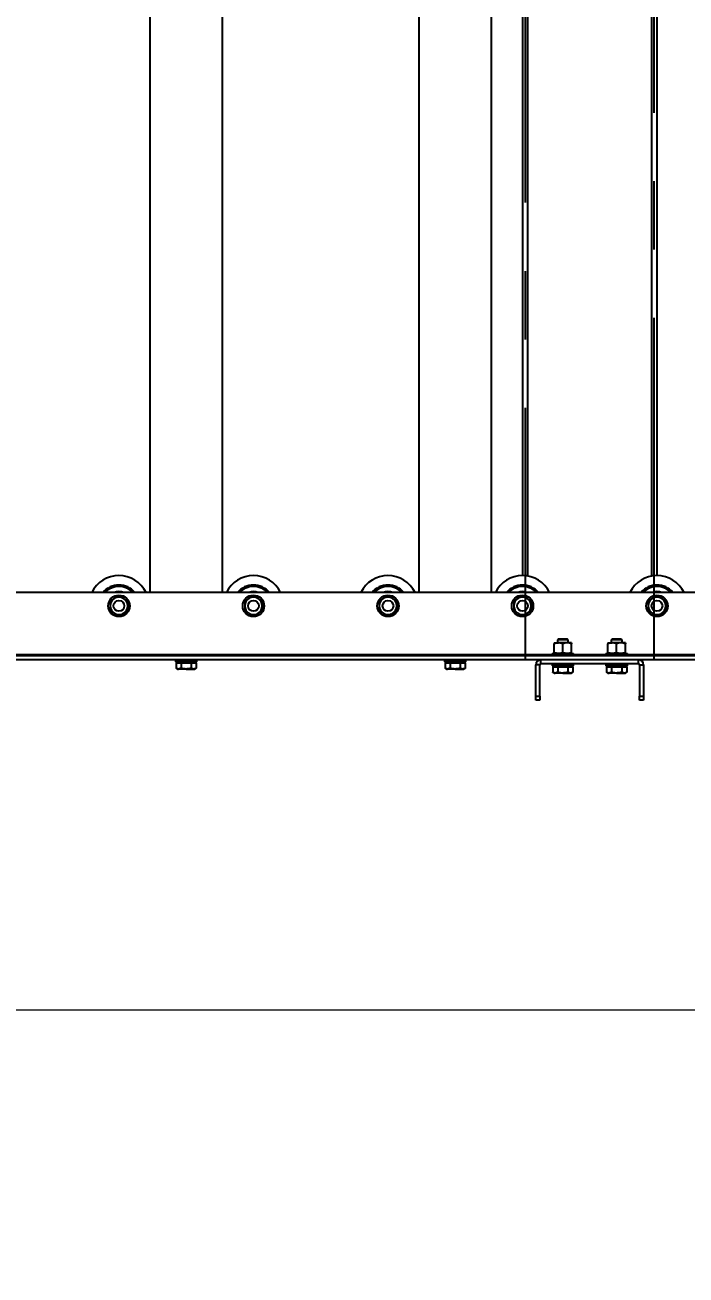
# Model space of a CAD drawing. Header units: millimetres. Extents: x 15 to 415, y 5 to 292.
# Drawn here: x 145.92 to 170.49, y 146.09 to 192.53 of the extents above; entities that cross this region are included whole.
import ezdxf

# ---------------------------------------------------------------- set-up
doc = ezdxf.new("R2010")
doc.units = ezdxf.units.MM
doc.linetypes.add('CENTERX2', pattern=[20.32, 12.7, -2.54, 2.54, -2.54])
doc.styles.add('SLDTEXTSTYLE0', font='TXT', dxfattribs={"width": 0.75})
doc.dimstyles.new('SLDDIMSTYLE0', dxfattribs={"dimtxt": 3.5, "dimasz": 3.302, "dimexe": 0, "dimexo": 0.0625, "dimgap": 0.875, "dimtad": 1, "dimlfac": 20, "dimrnd": 1e-09, "dimzin": 4, "dimdsep": 46, "dimtxsty": 'SLDTEXTSTYLE0', "dimsah": 1, "dimcen": 0.09, "dimadec": 0, "dimazin": 1, "dimtfac": 1, "dimtofl": 0, "dimtmove": 0, "dimatfit": 3, "dimfxl": 0, "dimfrac": 2, "dimtolj": 1, "dimtzin": 12, "dimarcsym": 0})

# ---------------------------------------------------------------- blocks, each defined once
blk = doc.blocks.new('_D_2')
at = {"color": 7, "linetype": 'Continuous', "lineweight": 0}
for p, q in [((66.907, 167.949), (66.907, 154.949)), ((366.907, 167.949), (366.907, 154.949)), ((66.907, 155.949), (366.907, 155.949))]:
    blk.add_line(p, q, dxfattribs=at)
at = {"color": 7, "linetype": 'Continuous', "lineweight": 18}
for points in [[(66.907, 155.949), (70.209, 155.441), (70.209, 156.457)], [(366.907, 155.949), (363.605, 156.457), (363.605, 155.441)]]:
    blk.add_solid(points, dxfattribs=at)
at = {"color": 7, "linetype": 'Continuous', "lineweight": 18, "insert": (208.503, 160.461), "char_height": 3.5, "attachment_point": 1, "style": 'SLDTEXTSTYLE0'}
blk.add_mtext('6000.00', dxfattribs=at)

msp = doc.modelspace()

# ---------------------------------------------------------------- linework, layer by layer
at = {"color": 7, "linetype": 'CENTERX2'}
for p, q in [((164.50637, 218.9489), (164.50637, 168.9489)), ((169.30837, 168.9489), (169.30837, 218.9489))]:
    msp.add_line(p, q, dxfattribs=at)
at = {"color": 7, "linetype": 'Continuous', "lineweight": 25}
for p, q in [((150.55737, 216.4489), (150.55737, 171.4489)), ((153.25737, 171.4489), (153.25737, 216.4489)), ((160.55737, 216.4489), (160.55737, 171.4489)), ((163.25737, 171.4489), (163.25737, 216.4489)), ((164.40737, 215.8239), (164.40737, 172.0739)), ((169.40737, 215.8239), (169.40737, 172.0739)), ((216.75737, 171.4489), (67.05737, 171.4489)), ((149.40737, 171.32417), (149.56987, 171.23035)), ((154.40737, 171.32417), (154.56987, 171.23035)), ((159.40737, 171.32417), (159.56987, 171.23035)), ((164.40737, 171.32417), (164.56987, 171.23035)), ((169.40737, 171.32417), (169.56987, 171.23035)), ((165.58237, 169.5739), (165.74487, 169.5739)), ((165.58237, 169.20792), (165.58237, 169.54487)), ((165.73509, 169.7189), (165.70737, 169.69117)), ((165.70737, 169.69117), (165.70737, 169.5739)), ((165.90737, 169.69117), (165.70737, 169.69117)), ((165.90737, 169.7189), (165.73509, 169.7189)), ((166.06987, 169.5739), (165.74487, 169.5739)), ((166.07964, 169.7189), (165.90737, 169.7189)), ((166.10737, 169.69117), (165.90737, 169.69117)), ((165.90737, 169.20792), (165.90737, 169.54487)), ((166.23237, 169.5739), (166.06987, 169.5739)), ((166.10737, 169.69117), (166.07964, 169.7189)), ((166.10737, 169.5739), (166.10737, 169.69117)), ((166.23237, 169.20792), (166.23237, 169.54487)), ((167.58237, 169.5739), (167.74487, 169.5739)), ((167.58237, 169.20792), (167.58237, 169.54487)), ((167.73509, 169.7189), (167.70737, 169.69117)), ((167.70737, 169.69117), (167.70737, 169.5739)), ((167.90737, 169.69117), (167.70737, 169.69117)), ((167.90737, 169.7189), (167.73509, 169.7189)), ((168.06987, 169.5739), (167.74487, 169.5739)), ((168.07964, 169.7189), (167.90737, 169.7189)), ((168.10737, 169.69117), (167.90737, 169.69117)), ((167.90737, 169.20792), (167.90737, 169.54487)), ((168.23237, 169.5739), (168.06987, 169.5739)), ((168.10737, 169.69117), (168.07964, 169.7189)), ((168.10737, 169.5739), (168.10737, 169.69117)), ((168.23237, 169.20792), (168.23237, 169.54487)), ((216.75737, 169.0989), (67.05737, 169.0989)), ((165.50737, 169.1789), (165.50737, 169.0989)), ((165.50737, 169.1789), (165.90737, 169.1789)), ((165.90737, 169.1789), (166.30737, 169.1789)), ((166.30737, 169.0989), (166.30737, 169.1789)), ((167.50737, 169.1789), (167.50737, 169.0989)), ((167.50737, 169.1789), (167.90737, 169.1789)), ((167.90737, 169.1789), (168.30737, 169.1789)), ((168.30737, 169.0989), (168.30737, 169.1789)), ((216.75737, 168.9489), (67.05737, 168.9489)), ((151.50737, 168.9489), (151.50737, 168.8689)), ((151.90737, 168.8689), (151.50737, 168.8689)), ((151.53209, 168.8389), (151.53209, 168.63292)), ((151.53209, 168.8389), (151.62591, 168.8389)), ((151.53209, 168.63292), (151.58237, 168.6039)), ((151.58237, 168.8689), (151.58237, 168.8389)), ((151.58237, 168.6039), (151.62591, 168.6039)), ((151.62591, 168.8389), (151.71973, 168.8389)), ((151.71973, 168.63292), (151.62591, 168.6039)), ((151.90737, 168.6039), (151.62591, 168.6039)), ((151.71973, 168.8389), (151.71973, 168.63292)), ((151.71973, 168.8389), (151.90737, 168.8389)), ((152.30737, 168.8689), (151.90737, 168.8689)), ((151.90737, 168.8389), (152.095, 168.8389)), ((151.90737, 168.6039), (152.18882, 168.6039)), ((152.095, 168.8389), (152.095, 168.63292)), ((152.095, 168.8389), (152.18882, 168.8389)), ((152.18882, 168.8389), (152.28264, 168.8389)), ((152.18882, 168.6039), (152.23237, 168.6039)), ((152.23237, 168.8389), (152.23237, 168.8689)), ((152.23237, 168.6039), (152.28264, 168.63292)), ((152.28264, 168.8389), (152.28264, 168.63292)), ((152.30737, 168.8689), (152.30737, 168.9489)), ((161.50737, 168.9489), (161.50737, 168.8689)), ((161.90737, 168.8689), (161.50737, 168.8689)), ((161.53209, 168.8389), (161.53209, 168.63292)), ((161.53209, 168.8389), (161.62591, 168.8389)), ((161.53209, 168.63292), (161.58237, 168.6039)), ((161.58237, 168.8689), (161.58237, 168.8389)), ((161.58237, 168.6039), (161.62591, 168.6039)), ((161.62591, 168.8389), (161.71973, 168.8389)), ((161.71973, 168.63292), (161.62591, 168.6039)), ((161.90737, 168.6039), (161.62591, 168.6039)), ((161.71973, 168.8389), (161.71973, 168.63292)), ((161.71973, 168.8389), (161.90737, 168.8389)), ((162.30737, 168.8689), (161.90737, 168.8689)), ((161.90737, 168.8389), (162.095, 168.8389)), ((161.90737, 168.6039), (162.18882, 168.6039)), ((162.095, 168.8389), (162.095, 168.63292)), ((162.095, 168.8389), (162.18882, 168.8389)), ((162.18882, 168.8389), (162.28264, 168.8389)), ((162.18882, 168.6039), (162.23237, 168.6039)), ((162.23237, 168.8389), (162.23237, 168.8689)), ((162.23237, 168.6039), (162.28264, 168.63292)), ((162.28264, 168.8389), (162.28264, 168.63292)), ((162.30737, 168.8689), (162.30737, 168.9489)), ((165.05737, 168.76207), (164.90737, 168.76207)), ((164.90737, 167.5989), (164.90737, 168.76207)), ((165.05737, 167.5989), (165.05737, 168.76207)), ((168.72054, 168.9489), (165.0942, 168.9489)), ((165.0942, 168.7989), (165.0942, 168.9489)), ((168.72054, 168.7989), (165.0942, 168.7989)), ((165.50737, 168.7989), (165.50737, 168.7189)), ((165.90737, 168.7189), (165.50737, 168.7189)), ((165.53209, 168.6889), (165.53209, 168.48292)), ((165.53209, 168.6889), (165.62591, 168.6889)), ((165.58237, 168.7189), (165.58237, 168.6889)), ((165.62591, 168.6889), (165.71973, 168.6889)), ((165.71973, 168.6889), (165.71973, 168.48292)), ((165.71973, 168.6889), (165.90737, 168.6889)), ((166.30737, 168.7189), (165.90737, 168.7189)), ((165.90737, 168.6889), (166.095, 168.6889)), ((166.095, 168.6889), (166.095, 168.48292)), ((166.095, 168.6889), (166.18882, 168.6889)), ((166.18882, 168.6889), (166.28264, 168.6889)), ((166.23237, 168.6889), (166.23237, 168.7189)), ((166.28264, 168.6889), (166.28264, 168.48292)), ((166.30737, 168.7189), (166.30737, 168.7989)), ((167.50737, 168.7989), (167.50737, 168.7189)), ((167.90737, 168.7189), (167.50737, 168.7189)), ((167.53209, 168.6889), (167.53209, 168.48292)), ((167.53209, 168.6889), (167.62591, 168.6889)), ((167.58237, 168.7189), (167.58237, 168.6889)), ((167.62591, 168.6889), (167.71973, 168.6889)), ((167.71973, 168.6889), (167.71973, 168.48292)), ((167.71973, 168.6889), (167.90737, 168.6889)), ((168.30737, 168.7189), (167.90737, 168.7189)), ((167.90737, 168.6889), (168.095, 168.6889)), ((168.095, 168.6889), (168.095, 168.48292)), ((168.095, 168.6889), (168.18882, 168.6889)), ((168.18882, 168.6889), (168.28264, 168.6889)), ((168.23237, 168.6889), (168.23237, 168.7189)), ((168.28264, 168.6889), (168.28264, 168.48292)), ((168.30737, 168.7189), (168.30737, 168.7989)), ((168.72054, 168.7989), (168.72054, 168.9489)), ((168.75737, 168.76207), (168.90737, 168.76207)), ((168.75737, 168.76207), (168.75737, 167.5989)), ((168.90737, 168.76207), (168.90737, 167.5989)), ((165.53209, 168.48292), (165.58237, 168.4539)), ((165.58237, 168.4539), (165.62591, 168.4539)), ((165.71973, 168.48292), (165.62591, 168.4539)), ((165.90737, 168.4539), (165.62591, 168.4539)), ((165.90737, 168.4539), (166.18882, 168.4539)), ((166.18882, 168.4539), (166.23237, 168.4539)), ((166.23237, 168.4539), (166.28264, 168.48292)), ((167.53209, 168.48292), (167.58237, 168.4539)), ((167.58237, 168.4539), (167.62591, 168.4539)), ((167.71973, 168.48292), (167.62591, 168.4539)), ((167.90737, 168.4539), (167.62591, 168.4539)), ((167.90737, 168.4539), (168.18882, 168.4539)), ((168.18882, 168.4539), (168.23237, 168.4539)), ((168.23237, 168.4539), (168.28264, 168.48292)), ((164.90737, 167.5989), (165.05737, 167.5989)), ((164.90737, 167.4489), (164.90737, 167.5989)), ((165.05737, 167.4489), (164.90737, 167.4489)), ((165.05737, 167.5989), (165.05737, 167.4489)), ((168.75737, 167.5989), (168.90737, 167.5989)), ((168.75737, 167.4489), (168.75737, 167.5989)), ((168.90737, 167.4489), (168.75737, 167.4489)), ((168.90737, 167.5989), (168.90737, 167.4489))]:
    msp.add_line(p, q, dxfattribs=at)
at = {"color": 8, "linetype": 'Continuous', "lineweight": 25}
for p, q in [((164.5942, 215.83952), (164.5942, 172.05827)), ((169.22054, 172.05827), (169.22054, 215.83952)), ((165.50737, 169.13573), (118.30737, 169.13573)), ((167.50737, 169.13573), (166.30737, 169.13573)), ((205.50737, 169.13573), (168.30737, 169.13573))]:
    msp.add_line(p, q, dxfattribs=at)
at = {"color": 7, "linetype": 'Continuous', "lineweight": 25}
for centre, radius in [((149.40737, 170.9489), 0.4), ((154.40737, 170.9489), 0.4), ((159.40737, 170.9489), 0.4), ((164.40737, 170.9489), 0.4), ((169.40737, 170.9489), 0.4), ((149.40737, 170.9489), 0.2), ((154.40737, 170.9489), 0.2), ((159.40737, 170.9489), 0.2), ((164.40737, 170.9489), 0.2), ((169.40737, 170.9489), 0.2)]:
    msp.add_circle(centre, radius, dxfattribs=at)
for centre, radius, start, end in [((149.40737, 170.9489), 1.125, 26.3878, 153.6122), ((154.40737, 170.9489), 1.125, 26.3878, 153.6122), ((159.40737, 170.9489), 1.125, 26.3878, 153.6122), ((164.40737, 170.9489), 1.125, 26.3878, 153.6122), ((169.40737, 170.9489), 1.125, 26.3878, 153.6122), ((149.40737, 170.9489), 0.775, 40.17777, 139.82223), ((149.40737, 170.9489), 0.71929, 44.037901, 135.962099), ((149.40737, 170.9489), 0.53071, 70.411799, 109.588201), ((154.40737, 170.9489), 0.775, 40.17777, 139.82223), ((154.40737, 170.9489), 0.71929, 44.037901, 135.962099), ((154.40737, 170.9489), 0.53071, 70.411799, 109.588201), ((159.40737, 170.9489), 0.775, 40.17777, 139.82223), ((159.40737, 170.9489), 0.71929, 44.037901, 135.962099), ((159.40737, 170.9489), 0.53071, 70.411799, 109.588201), ((164.40737, 170.9489), 0.775, 40.17777, 139.82223), ((164.40737, 170.9489), 0.71929, 44.037901, 135.962099), ((164.40737, 170.9489), 0.53071, 70.411799, 109.588201), ((169.40737, 170.9489), 0.775, 40.17777, 139.82223), ((169.40737, 170.9489), 0.71929, 44.037901, 135.962099), ((169.40737, 170.9489), 0.53071, 70.411799, 109.588201), ((149.40737, 170.9489), 0.325, 120, 180), ((149.40737, 170.9489), 0.325, 180, 240), ((149.40737, 170.9489), 0.325, 60, 120), ((149.40737, 170.9489), 0.325, 0, 60), ((149.40737, 170.9489), 0.325, 300, 0), ((154.40737, 170.9489), 0.325, 120, 180), ((154.40737, 170.9489), 0.325, 180, 240), ((154.40737, 170.9489), 0.325, 60, 120), ((154.40737, 170.9489), 0.325, 0, 60), ((154.40737, 170.9489), 0.325, 300, 0), ((159.40737, 170.9489), 0.325, 120, 180), ((159.40737, 170.9489), 0.325, 180, 240), ((159.40737, 170.9489), 0.325, 60, 120), ((159.40737, 170.9489), 0.325, 0, 60), ((159.40737, 170.9489), 0.325, 300, 0), ((164.40737, 170.9489), 0.325, 120, 180), ((164.40737, 170.9489), 0.325, 180, 240), ((164.40737, 170.9489), 0.325, 60, 120), ((164.40737, 170.9489), 0.325, 0, 60), ((164.40737, 170.9489), 0.325, 300, 0), ((169.40737, 170.9489), 0.325, 120, 180), ((169.40737, 170.9489), 0.325, 180, 240), ((169.40737, 170.9489), 0.325, 60, 120), ((169.40737, 170.9489), 0.325, 0, 60), ((169.40737, 170.9489), 0.325, 300, 0), ((149.40737, 170.9489), 0.325, 240, 300), ((154.40737, 170.9489), 0.325, 240, 300), ((159.40737, 170.9489), 0.325, 240, 300), ((164.40737, 170.9489), 0.325, 240, 300), ((169.40737, 170.9489), 0.325, 240, 300), ((165.0942, 168.76207), 0.18683, 90, 180), ((165.0942, 168.76207), 0.03683, 90, 180), ((168.72054, 168.76207), 0.18683, 0, 90), ((168.72054, 168.76207), 0.03683, 0, 90)]:
    msp.add_arc(centre, radius, start, end, dxfattribs=at)
at = {"color": 8, "linetype": 'Continuous', "lineweight": 25}
for points, knots in [([(148.85449, 171.4489), (148.8679, 171.46515), (148.91345, 171.52036), (149.01285, 171.59003), (149.14224, 171.65597), (149.23426, 171.67692), (149.27893, 171.68709)], [0, 0, 0, 0, 0.12713023, 0.43169984, 0.72411269, 1, 1, 1, 1]), ([(149.27893, 171.68709), (149.32438, 171.69254), (149.418, 171.70375), (149.56259, 171.68652), (149.70726, 171.64185), (149.84002, 171.56475), (149.92707, 171.49779), (149.96078, 171.45274), (149.96366, 171.4489)], [0, 0, 0, 0, 0.18103791, 0.37291991, 0.57277921, 0.77687981, 0.98098041, 1, 1, 1, 1]), ([(153.85449, 171.4489), (153.8679, 171.46515), (153.91345, 171.52036), (154.01285, 171.59003), (154.14224, 171.65597), (154.23426, 171.67692), (154.27893, 171.68709)], [0, 0, 0, 0, 0.12713023, 0.43169984, 0.72411269, 1, 1, 1, 1]), ([(154.27893, 171.68709), (154.32438, 171.69254), (154.418, 171.70375), (154.56259, 171.68652), (154.70726, 171.64185), (154.84002, 171.56475), (154.92707, 171.49779), (154.96078, 171.45274), (154.96366, 171.4489)], [0, 0, 0, 0, 0.18103791, 0.37291991, 0.57277921, 0.77687981, 0.98098041, 1, 1, 1, 1]), ([(158.85449, 171.4489), (158.8679, 171.46515), (158.91345, 171.52036), (159.01285, 171.59003), (159.14224, 171.65597), (159.23426, 171.67692), (159.27893, 171.68709)], [0, 0, 0, 0, 0.12713023, 0.43169984, 0.72411269, 1, 1, 1, 1]), ([(159.27893, 171.68709), (159.32438, 171.69254), (159.418, 171.70375), (159.56259, 171.68652), (159.70726, 171.64185), (159.84002, 171.56475), (159.92707, 171.49779), (159.96078, 171.45274), (159.96366, 171.4489)], [0, 0, 0, 0, 0.18103791, 0.37291991, 0.57277921, 0.77687981, 0.98098041, 1, 1, 1, 1]), ([(163.85449, 171.4489), (163.8679, 171.46515), (163.91345, 171.52036), (164.01285, 171.59003), (164.14224, 171.65597), (164.23426, 171.67692), (164.27893, 171.68709)], [0, 0, 0, 0, 0.12713023, 0.43169984, 0.72411269, 1, 1, 1, 1]), ([(164.27893, 171.68709), (164.32438, 171.69254), (164.418, 171.70375), (164.56259, 171.68652), (164.70726, 171.64185), (164.84002, 171.56475), (164.92707, 171.49779), (164.96078, 171.45274), (164.96366, 171.4489)], [0, 0, 0, 0, 0.18103791, 0.37291991, 0.57277921, 0.77687981, 0.98098041, 1, 1, 1, 1]), ([(168.85449, 171.4489), (168.8679, 171.46515), (168.91345, 171.52036), (169.01285, 171.59003), (169.14224, 171.65597), (169.23426, 171.67692), (169.27893, 171.68709)], [0, 0, 0, 0, 0.12713023, 0.43169984, 0.72411269, 1, 1, 1, 1]), ([(169.27893, 171.68709), (169.32438, 171.69254), (169.418, 171.70375), (169.56259, 171.68652), (169.70726, 171.64185), (169.84002, 171.56475), (169.92707, 171.49779), (169.96078, 171.45274), (169.96366, 171.4489)], [0, 0, 0, 0, 0.181037906, 0.372919912, 0.57277921, 0.776879809, 0.980980408, 1, 1, 1, 1])]:
    msp.add_open_spline(points, degree=3, knots=knots, dxfattribs=at)
at = {"color": 7, "linetype": 'Continuous', "lineweight": 25}
for points, knots in [([(149.08237, 171.13654), (149.09548, 171.14411), (149.12176, 171.15928), (149.16209, 171.18256), (149.20319, 171.20629), (149.23094, 171.22232), (149.24487, 171.23035)], [0, 0, 0, 0, 0.24726861, 0.49536257, 0.74687401, 1, 1, 1, 1]), ([(149.08237, 171.13654), (149.08237, 171.12078), (149.08237, 171.05962), (149.08237, 170.99608), (149.08237, 170.9489)], [0, 0, 0, 0, 0.25755135, 1, 1, 1, 1]), ([(149.08237, 170.9489), (149.08237, 170.93183), (149.08237, 170.86832), (149.08237, 170.80648), (149.08237, 170.76126)], [0, 0, 0, 0, 0.26863361, 1, 1, 1, 1]), ([(149.24487, 171.23035), (149.24872, 171.23258), (149.30359, 171.26426), (149.35737, 171.29531), (149.40737, 171.32417)], [0, 0, 0, 0, 0.07021477, 1, 1, 1, 1]), ([(149.56987, 171.23035), (149.57372, 171.22813), (149.62859, 171.19645), (149.68237, 171.1654), (149.73237, 171.13654)], [0, 0, 0, 0, 0.070214766, 1, 1, 1, 1]), ([(149.73237, 171.13654), (149.73237, 171.12078), (149.73237, 171.05962), (149.73237, 170.99608), (149.73237, 170.9489)], [0, 0, 0, 0, 0.257551345, 1, 1, 1, 1]), ([(149.73237, 170.9489), (149.73237, 170.93183), (149.73237, 170.86832), (149.73237, 170.80648), (149.73237, 170.76126)], [0, 0, 0, 0, 0.26863361, 1, 1, 1, 1]), ([(154.08237, 171.13654), (154.09548, 171.14411), (154.12176, 171.15928), (154.16209, 171.18256), (154.20319, 171.20629), (154.23094, 171.22232), (154.24487, 171.23035)], [0, 0, 0, 0, 0.24726861, 0.49536257, 0.74687401, 1, 1, 1, 1]), ([(154.08237, 171.13654), (154.08237, 171.12078), (154.08237, 171.05962), (154.08237, 170.99608), (154.08237, 170.9489)], [0, 0, 0, 0, 0.25755135, 1, 1, 1, 1]), ([(154.08237, 170.9489), (154.08237, 170.93183), (154.08237, 170.86832), (154.08237, 170.80648), (154.08237, 170.76126)], [0, 0, 0, 0, 0.26863361, 1, 1, 1, 1]), ([(154.24487, 171.23035), (154.24872, 171.23258), (154.30359, 171.26426), (154.35737, 171.29531), (154.40737, 171.32417)], [0, 0, 0, 0, 0.07021477, 1, 1, 1, 1]), ([(154.56987, 171.23035), (154.57372, 171.22813), (154.62859, 171.19645), (154.68237, 171.1654), (154.73237, 171.13654)], [0, 0, 0, 0, 0.070214766, 1, 1, 1, 1]), ([(154.73237, 171.13654), (154.73237, 171.12078), (154.73237, 171.05962), (154.73237, 170.99608), (154.73237, 170.9489)], [0, 0, 0, 0, 0.257551345, 1, 1, 1, 1]), ([(154.73237, 170.9489), (154.73237, 170.93183), (154.73237, 170.86832), (154.73237, 170.80648), (154.73237, 170.76126)], [0, 0, 0, 0, 0.26863361, 1, 1, 1, 1]), ([(159.08237, 171.13654), (159.09548, 171.14411), (159.12176, 171.15928), (159.16209, 171.18256), (159.20319, 171.20629), (159.23094, 171.22232), (159.24487, 171.23035)], [0, 0, 0, 0, 0.24726861, 0.49536257, 0.74687401, 1, 1, 1, 1]), ([(159.08237, 171.13654), (159.08237, 171.12078), (159.08237, 171.05962), (159.08237, 170.99608), (159.08237, 170.9489)], [0, 0, 0, 0, 0.25755135, 1, 1, 1, 1]), ([(159.08237, 170.9489), (159.08237, 170.93183), (159.08237, 170.86832), (159.08237, 170.80648), (159.08237, 170.76126)], [0, 0, 0, 0, 0.26863361, 1, 1, 1, 1]), ([(159.24487, 171.23035), (159.24872, 171.23258), (159.30359, 171.26426), (159.35737, 171.29531), (159.40737, 171.32417)], [0, 0, 0, 0, 0.07021477, 1, 1, 1, 1]), ([(159.56987, 171.23035), (159.57372, 171.22813), (159.62859, 171.19645), (159.68237, 171.1654), (159.73237, 171.13654)], [0, 0, 0, 0, 0.070214766, 1, 1, 1, 1]), ([(159.73237, 171.13654), (159.73237, 171.12078), (159.73237, 171.05962), (159.73237, 170.99608), (159.73237, 170.9489)], [0, 0, 0, 0, 0.257551345, 1, 1, 1, 1]), ([(159.73237, 170.9489), (159.73237, 170.93183), (159.73237, 170.86832), (159.73237, 170.80648), (159.73237, 170.76126)], [0, 0, 0, 0, 0.26863361, 1, 1, 1, 1]), ([(164.08237, 171.13654), (164.09548, 171.14411), (164.12176, 171.15928), (164.16209, 171.18256), (164.20319, 171.20629), (164.23094, 171.22232), (164.24487, 171.23035)], [0, 0, 0, 0, 0.24726861, 0.49536257, 0.74687401, 1, 1, 1, 1]), ([(164.08237, 171.13654), (164.08237, 171.12078), (164.08237, 171.05962), (164.08237, 170.99608), (164.08237, 170.9489)], [0, 0, 0, 0, 0.25755135, 1, 1, 1, 1]), ([(164.08237, 170.9489), (164.08237, 170.93183), (164.08237, 170.86832), (164.08237, 170.80648), (164.08237, 170.76126)], [0, 0, 0, 0, 0.26863361, 1, 1, 1, 1]), ([(164.24487, 171.23035), (164.24872, 171.23258), (164.30359, 171.26426), (164.35737, 171.29531), (164.40737, 171.32417)], [0, 0, 0, 0, 0.07021477, 1, 1, 1, 1]), ([(164.56987, 171.23035), (164.57372, 171.22813), (164.62859, 171.19645), (164.68237, 171.1654), (164.73237, 171.13654)], [0, 0, 0, 0, 0.070214766, 1, 1, 1, 1]), ([(164.73237, 171.13654), (164.73237, 171.12078), (164.73237, 171.05962), (164.73237, 170.99608), (164.73237, 170.9489)], [0, 0, 0, 0, 0.257551345, 1, 1, 1, 1]), ([(164.73237, 170.9489), (164.73237, 170.93183), (164.73237, 170.86832), (164.73237, 170.80648), (164.73237, 170.76126)], [0, 0, 0, 0, 0.26863361, 1, 1, 1, 1]), ([(169.08237, 171.13654), (169.09548, 171.14411), (169.12176, 171.15928), (169.16209, 171.18256), (169.20319, 171.20629), (169.23094, 171.22232), (169.24487, 171.23035)], [0, 0, 0, 0, 0.24726861, 0.49536257, 0.74687401, 1, 1, 1, 1]), ([(169.08237, 171.13654), (169.08237, 171.12078), (169.08237, 171.05962), (169.08237, 170.99608), (169.08237, 170.9489)], [0, 0, 0, 0, 0.25755135, 1, 1, 1, 1]), ([(169.08237, 170.9489), (169.08237, 170.93183), (169.08237, 170.86832), (169.08237, 170.80648), (169.08237, 170.76126)], [0, 0, 0, 0, 0.26863361, 1, 1, 1, 1]), ([(169.24487, 171.23035), (169.24872, 171.23258), (169.30359, 171.26426), (169.35737, 171.29531), (169.40737, 171.32417)], [0, 0, 0, 0, 0.07021477, 1, 1, 1, 1]), ([(169.56987, 171.23035), (169.57372, 171.22813), (169.62859, 171.19645), (169.68237, 171.1654), (169.73237, 171.13654)], [0, 0, 0, 0, 0.070214766, 1, 1, 1, 1]), ([(169.73237, 171.13654), (169.73237, 171.12078), (169.73237, 171.05962), (169.73237, 170.99608), (169.73237, 170.9489)], [0, 0, 0, 0, 0.257551345, 1, 1, 1, 1]), ([(169.73237, 170.9489), (169.73237, 170.93183), (169.73237, 170.86832), (169.73237, 170.80648), (169.73237, 170.76126)], [0, 0, 0, 0, 0.26863361, 1, 1, 1, 1]), ([(149.24487, 170.66744), (149.24102, 170.66966), (149.21185, 170.6865), (149.15685, 170.71825), (149.10735, 170.74684), (149.08237, 170.76126)], [0, 0, 0, 0, 0.07007691, 0.53077766, 1, 1, 1, 1]), ([(149.40737, 170.57362), (149.39425, 170.58119), (149.36797, 170.59636), (149.32764, 170.61965), (149.28655, 170.64337), (149.25879, 170.6594), (149.24487, 170.66744)], [0, 0, 0, 0, 0.24726861, 0.49536257, 0.74687401, 1, 1, 1, 1]), ([(149.56987, 170.66744), (149.56602, 170.66521), (149.53685, 170.64837), (149.48185, 170.61662), (149.43235, 170.58804), (149.40737, 170.57362)], [0, 0, 0, 0, 0.07007691, 0.53077766, 1, 1, 1, 1]), ([(149.73237, 170.76126), (149.70598, 170.74602), (149.65271, 170.71527), (149.59765, 170.68348), (149.56987, 170.66744)], [0, 0, 0, 0, 0.49545796, 1, 1, 1, 1]), ([(154.24487, 170.66744), (154.24102, 170.66966), (154.21185, 170.6865), (154.15685, 170.71825), (154.10735, 170.74684), (154.08237, 170.76126)], [0, 0, 0, 0, 0.07007691, 0.53077766, 1, 1, 1, 1]), ([(154.40737, 170.57362), (154.39425, 170.58119), (154.36797, 170.59636), (154.32764, 170.61965), (154.28655, 170.64337), (154.25879, 170.6594), (154.24487, 170.66744)], [0, 0, 0, 0, 0.24726861, 0.49536257, 0.74687401, 1, 1, 1, 1]), ([(154.56987, 170.66744), (154.56602, 170.66521), (154.53685, 170.64837), (154.48185, 170.61662), (154.43235, 170.58804), (154.40737, 170.57362)], [0, 0, 0, 0, 0.07007691, 0.53077766, 1, 1, 1, 1]), ([(154.73237, 170.76126), (154.70598, 170.74602), (154.65271, 170.71527), (154.59765, 170.68348), (154.56987, 170.66744)], [0, 0, 0, 0, 0.49545796, 1, 1, 1, 1]), ([(159.24487, 170.66744), (159.24102, 170.66966), (159.21185, 170.6865), (159.15685, 170.71825), (159.10735, 170.74684), (159.08237, 170.76126)], [0, 0, 0, 0, 0.07007691, 0.53077766, 1, 1, 1, 1]), ([(159.40737, 170.57362), (159.39425, 170.58119), (159.36797, 170.59636), (159.32764, 170.61965), (159.28655, 170.64337), (159.25879, 170.6594), (159.24487, 170.66744)], [0, 0, 0, 0, 0.24726861, 0.49536257, 0.74687401, 1, 1, 1, 1]), ([(159.56987, 170.66744), (159.56602, 170.66521), (159.53685, 170.64837), (159.48185, 170.61662), (159.43235, 170.58804), (159.40737, 170.57362)], [0, 0, 0, 0, 0.07007691, 0.53077766, 1, 1, 1, 1]), ([(159.73237, 170.76126), (159.70598, 170.74602), (159.65271, 170.71527), (159.59765, 170.68348), (159.56987, 170.66744)], [0, 0, 0, 0, 0.49545796, 1, 1, 1, 1]), ([(164.24487, 170.66744), (164.24102, 170.66966), (164.21185, 170.6865), (164.15685, 170.71825), (164.10735, 170.74684), (164.08237, 170.76126)], [0, 0, 0, 0, 0.07007691, 0.53077766, 1, 1, 1, 1]), ([(164.40737, 170.57362), (164.39425, 170.58119), (164.36797, 170.59636), (164.32764, 170.61965), (164.28655, 170.64337), (164.25879, 170.6594), (164.24487, 170.66744)], [0, 0, 0, 0, 0.24726861, 0.49536257, 0.74687401, 1, 1, 1, 1]), ([(164.56987, 170.66744), (164.56602, 170.66521), (164.53685, 170.64837), (164.48185, 170.61662), (164.43235, 170.58804), (164.40737, 170.57362)], [0, 0, 0, 0, 0.07007691, 0.53077766, 1, 1, 1, 1]), ([(164.73237, 170.76126), (164.70598, 170.74602), (164.65271, 170.71527), (164.59765, 170.68348), (164.56987, 170.66744)], [0, 0, 0, 0, 0.49545796, 1, 1, 1, 1]), ([(169.24487, 170.66744), (169.24102, 170.66966), (169.21185, 170.6865), (169.15685, 170.71825), (169.10735, 170.74684), (169.08237, 170.76126)], [0, 0, 0, 0, 0.07007691, 0.53077766, 1, 1, 1, 1]), ([(169.40737, 170.57362), (169.39425, 170.58119), (169.36797, 170.59636), (169.32764, 170.61965), (169.28655, 170.64337), (169.25879, 170.6594), (169.24487, 170.66744)], [0, 0, 0, 0, 0.24726861, 0.49536257, 0.74687401, 1, 1, 1, 1]), ([(169.56987, 170.66744), (169.56602, 170.66521), (169.53685, 170.64837), (169.48185, 170.61662), (169.43235, 170.58804), (169.40737, 170.57362)], [0, 0, 0, 0, 0.07007691, 0.53077766, 1, 1, 1, 1]), ([(169.73237, 170.76126), (169.70598, 170.74602), (169.65271, 170.71527), (169.59765, 170.68348), (169.56987, 170.66744)], [0, 0, 0, 0, 0.49545796, 1, 1, 1, 1]), ([(165.74487, 169.5739), (165.74102, 169.57386), (165.71185, 169.5736), (165.65685, 169.56726), (165.60735, 169.55238), (165.58237, 169.54487)], [0, 0, 0, 0, 0.070076912, 0.530777664, 1, 1, 1, 1]), ([(165.58237, 169.5739), (165.58237, 169.57347), (165.58237, 169.57186), (165.58237, 169.55627), (165.58237, 169.54487)], [0, 0, 0, 0, 0.26863361, 1, 1, 1, 1]), ([(165.90737, 169.54487), (165.89425, 169.54902), (165.86797, 169.55733), (165.82764, 169.56645), (165.78655, 169.5727), (165.75879, 169.5735), (165.74487, 169.5739)], [0, 0, 0, 0, 0.24726861, 0.49536257, 0.74687401, 1, 1, 1, 1]), ([(166.06987, 169.5739), (166.06602, 169.57386), (166.03685, 169.5736), (165.98185, 169.56726), (165.93235, 169.55238), (165.90737, 169.54487)], [0, 0, 0, 0, 0.07007691, 0.53077766, 1, 1, 1, 1]), ([(166.23237, 169.54487), (166.20598, 169.55298), (166.15271, 169.56936), (166.09765, 169.57237), (166.06987, 169.5739)], [0, 0, 0, 0, 0.49545796, 1, 1, 1, 1]), ([(166.23237, 169.5739), (166.23237, 169.57347), (166.23237, 169.57186), (166.23237, 169.55627), (166.23237, 169.54487)], [0, 0, 0, 0, 0.268633605, 1, 1, 1, 1]), ([(167.74487, 169.5739), (167.74102, 169.57386), (167.71185, 169.5736), (167.65685, 169.56726), (167.60735, 169.55238), (167.58237, 169.54487)], [0, 0, 0, 0, 0.07007691, 0.53077766, 1, 1, 1, 1]), ([(167.58237, 169.5739), (167.58237, 169.57347), (167.58237, 169.57186), (167.58237, 169.55627), (167.58237, 169.54487)], [0, 0, 0, 0, 0.26863361, 1, 1, 1, 1]), ([(167.90737, 169.54487), (167.89425, 169.54902), (167.86797, 169.55733), (167.82764, 169.56645), (167.78655, 169.5727), (167.75879, 169.5735), (167.74487, 169.5739)], [0, 0, 0, 0, 0.24726861, 0.49536257, 0.74687401, 1, 1, 1, 1]), ([(168.06987, 169.5739), (168.06602, 169.57386), (168.03685, 169.5736), (167.98185, 169.56726), (167.93235, 169.55238), (167.90737, 169.54487)], [0, 0, 0, 0, 0.07007691, 0.53077766, 1, 1, 1, 1]), ([(168.23237, 169.54487), (168.20598, 169.55298), (168.15271, 169.56936), (168.09765, 169.57237), (168.06987, 169.5739)], [0, 0, 0, 0, 0.49545796, 1, 1, 1, 1]), ([(168.23237, 169.5739), (168.23237, 169.57347), (168.23237, 169.57186), (168.23237, 169.55627), (168.23237, 169.54487)], [0, 0, 0, 0, 0.268633605, 1, 1, 1, 1]), ([(165.74487, 169.1789), (165.74102, 169.17893), (165.71185, 169.17919), (165.65685, 169.18553), (165.60735, 169.20042), (165.58237, 169.20792)], [0, 0, 0, 0, 0.07007691, 0.53077766, 1, 1, 1, 1]), ([(165.58237, 169.1789), (165.58237, 169.17937), (165.58237, 169.18048), (165.58237, 169.19002), (165.58237, 169.20194), (165.58237, 169.20792)], [0, 0, 0, 0, 0.26840654, 0.6323729, 1, 1, 1, 1]), ([(165.90737, 169.20792), (165.88098, 169.19981), (165.82771, 169.18344), (165.77265, 169.18042), (165.74487, 169.1789)], [0, 0, 0, 0, 0.495457963, 1, 1, 1, 1]), ([(166.06987, 169.1789), (166.06602, 169.17893), (166.03685, 169.17919), (165.98185, 169.18553), (165.93235, 169.20042), (165.90737, 169.20792)], [0, 0, 0, 0, 0.07007691, 0.53077766, 1, 1, 1, 1]), ([(166.23237, 169.20792), (166.20598, 169.19981), (166.15271, 169.18344), (166.09765, 169.18042), (166.06987, 169.1789)], [0, 0, 0, 0, 0.49545796, 1, 1, 1, 1]), ([(166.23237, 169.1789), (166.23237, 169.17901), (166.23237, 169.17923), (166.23237, 169.18124), (166.23237, 169.18496), (166.23237, 169.19097), (166.23237, 169.19856), (166.23237, 169.2048), (166.23237, 169.20792)], [0, 0, 0, 0, 0.134063859, 0.268398504, 0.450124203, 0.63239475, 0.8160265, 1, 1, 1, 1]), ([(167.74487, 169.1789), (167.74102, 169.17893), (167.71185, 169.17919), (167.65685, 169.18553), (167.60735, 169.20042), (167.58237, 169.20792)], [0, 0, 0, 0, 0.07007691, 0.53077766, 1, 1, 1, 1]), ([(167.58237, 169.1789), (167.58237, 169.17937), (167.58237, 169.18048), (167.58237, 169.19002), (167.58237, 169.20194), (167.58237, 169.20792)], [0, 0, 0, 0, 0.26840654, 0.6323729, 1, 1, 1, 1]), ([(167.90737, 169.20792), (167.88098, 169.19981), (167.82771, 169.18344), (167.77265, 169.18042), (167.74487, 169.1789)], [0, 0, 0, 0, 0.495457963, 1, 1, 1, 1]), ([(168.06987, 169.1789), (168.06602, 169.17893), (168.03685, 169.17919), (167.98185, 169.18553), (167.93235, 169.20042), (167.90737, 169.20792)], [0, 0, 0, 0, 0.07007691, 0.53077766, 1, 1, 1, 1]), ([(168.23237, 169.20792), (168.20598, 169.19981), (168.15271, 169.18344), (168.09765, 169.18042), (168.06987, 169.1789)], [0, 0, 0, 0, 0.495457963, 1, 1, 1, 1]), ([(168.23237, 169.1789), (168.23237, 169.17901), (168.23237, 169.17923), (168.23237, 169.18124), (168.23237, 169.18496), (168.23237, 169.19097), (168.23237, 169.19856), (168.23237, 169.2048), (168.23237, 169.20792)], [0, 0, 0, 0, 0.13406386, 0.2683985, 0.4501242, 0.63239475, 0.8160265, 1, 1, 1, 1]), ([(151.62591, 168.6039), (151.62368, 168.60393), (151.61782, 168.60401), (151.6083, 168.60486), (151.59738, 168.60663), (151.58277, 168.61009), (151.5682, 168.6151), (151.55372, 168.62148), (151.54286, 168.62686), (151.53568, 168.6309), (151.53209, 168.63292)], [0, 0, 0, 0, 0.070036107, 0.184842993, 0.299816611, 0.41526294, 0.647866756, 0.765024679, 0.882473115, 1, 1, 1, 1]), ([(151.90737, 168.6039), (151.89201, 168.60425), (151.82851, 168.60569), (151.76664, 168.62118), (151.71973, 168.63292)], [0, 0, 0, 0, 0.24185142, 1, 1, 1, 1]), ([(152.095, 168.63292), (152.08133, 168.6291), (152.02022, 168.61201), (151.95669, 168.60744), (151.90737, 168.6039)], [0, 0, 0, 0, 0.22371328, 1, 1, 1, 1]), ([(152.18882, 168.6039), (152.1866, 168.60393), (152.16976, 168.60419), (152.13801, 168.61053), (152.10943, 168.62542), (152.095, 168.63292)], [0, 0, 0, 0, 0.070076912, 0.530777664, 1, 1, 1, 1]), ([(152.28264, 168.63292), (152.27507, 168.62878), (152.25988, 168.62046), (152.24051, 168.61284), (152.22481, 168.60828), (152.2129, 168.60579), (152.20088, 168.6042), (152.19285, 168.604), (152.18882, 168.6039)], [0, 0, 0, 0, 0.247344902, 0.496012187, 0.620985333, 0.74684355, 0.873309532, 1, 1, 1, 1]), ([(161.62591, 168.6039), (161.62368, 168.60393), (161.61782, 168.60401), (161.6083, 168.60486), (161.59738, 168.60663), (161.58277, 168.61009), (161.5682, 168.6151), (161.55372, 168.62148), (161.54286, 168.62686), (161.53568, 168.6309), (161.53209, 168.63292)], [0, 0, 0, 0, 0.070036107, 0.184842993, 0.299816611, 0.41526294, 0.647866756, 0.765024679, 0.882473115, 1, 1, 1, 1]), ([(161.90737, 168.6039), (161.89201, 168.60425), (161.82851, 168.60569), (161.76664, 168.62118), (161.71973, 168.63292)], [0, 0, 0, 0, 0.24185142, 1, 1, 1, 1]), ([(162.095, 168.63292), (162.08133, 168.6291), (162.02022, 168.61201), (161.95669, 168.60744), (161.90737, 168.6039)], [0, 0, 0, 0, 0.22371328, 1, 1, 1, 1]), ([(162.18882, 168.6039), (162.1866, 168.60393), (162.16976, 168.60419), (162.13801, 168.61053), (162.10943, 168.62542), (162.095, 168.63292)], [0, 0, 0, 0, 0.070076912, 0.530777664, 1, 1, 1, 1]), ([(162.28264, 168.63292), (162.27507, 168.62878), (162.25988, 168.62046), (162.24051, 168.61284), (162.22481, 168.60828), (162.2129, 168.60579), (162.20088, 168.6042), (162.19285, 168.604), (162.18882, 168.6039)], [0, 0, 0, 0, 0.247344902, 0.496012187, 0.620985333, 0.74684355, 0.873309532, 1, 1, 1, 1]), ([(165.62591, 168.4539), (165.62368, 168.45393), (165.61782, 168.45401), (165.6083, 168.45486), (165.59738, 168.45663), (165.58277, 168.46009), (165.5682, 168.4651), (165.55372, 168.47148), (165.54286, 168.47686), (165.53568, 168.4809), (165.53209, 168.48292)], [0, 0, 0, 0, 0.07003611, 0.18484299, 0.29981661, 0.41526294, 0.64786676, 0.76502468, 0.88247311, 1, 1, 1, 1]), ([(165.90737, 168.4539), (165.89201, 168.45425), (165.82851, 168.45569), (165.76664, 168.47118), (165.71973, 168.48292)], [0, 0, 0, 0, 0.24185142, 1, 1, 1, 1]), ([(166.095, 168.48292), (166.08133, 168.4791), (166.02022, 168.46201), (165.95669, 168.45744), (165.90737, 168.4539)], [0, 0, 0, 0, 0.22371328, 1, 1, 1, 1]), ([(166.18882, 168.4539), (166.1866, 168.45393), (166.16976, 168.45419), (166.13801, 168.46053), (166.10943, 168.47542), (166.095, 168.48292)], [0, 0, 0, 0, 0.07007691, 0.53077766, 1, 1, 1, 1]), ([(166.28264, 168.48292), (166.27507, 168.47878), (166.25988, 168.47046), (166.24051, 168.46284), (166.22481, 168.45828), (166.2129, 168.45579), (166.20088, 168.4542), (166.19285, 168.454), (166.18882, 168.4539)], [0, 0, 0, 0, 0.2473449, 0.49601219, 0.62098533, 0.74684355, 0.87330953, 1, 1, 1, 1]), ([(167.62591, 168.4539), (167.62368, 168.45393), (167.61782, 168.45401), (167.6083, 168.45486), (167.59738, 168.45663), (167.58277, 168.46009), (167.5682, 168.4651), (167.55372, 168.47148), (167.54286, 168.47686), (167.53568, 168.4809), (167.53209, 168.48292)], [0, 0, 0, 0, 0.07003611, 0.18484299, 0.29981661, 0.41526294, 0.64786676, 0.76502468, 0.88247311, 1, 1, 1, 1]), ([(167.90737, 168.4539), (167.89201, 168.45425), (167.82851, 168.45569), (167.76664, 168.47118), (167.71973, 168.48292)], [0, 0, 0, 0, 0.24185142, 1, 1, 1, 1]), ([(168.095, 168.48292), (168.08133, 168.4791), (168.02022, 168.46201), (167.95669, 168.45744), (167.90737, 168.4539)], [0, 0, 0, 0, 0.22371328, 1, 1, 1, 1]), ([(168.18882, 168.4539), (168.1866, 168.45393), (168.16976, 168.45419), (168.13801, 168.46053), (168.10943, 168.47542), (168.095, 168.48292)], [0, 0, 0, 0, 0.07007691, 0.53077766, 1, 1, 1, 1]), ([(168.28264, 168.48292), (168.27507, 168.47878), (168.25988, 168.47046), (168.24051, 168.46284), (168.22481, 168.45828), (168.2129, 168.45579), (168.20088, 168.4542), (168.19285, 168.454), (168.18882, 168.4539)], [0, 0, 0, 0, 0.2473449, 0.49601219, 0.62098533, 0.74684355, 0.87330953, 1, 1, 1, 1])]:
    msp.add_open_spline(points, degree=3, knots=knots, dxfattribs=at)

# ---------------------------------------------------------------- texts
at = {"color": 7, "linetype": 'Continuous', "lineweight": 0, "insert": (143.80172, 259.05762), "char_height": 12.7, "attachment_point": 1, "rotation": 310, "style": 'SLDTEXTSTYLE0'}
msp.add_mtext('DrawingRegister Example', dxfattribs=at)

# ---------------------------------------------------------------- dimensions: what is measured, and where the dimension line sits
at = {"color": 7, "linetype": 'Continuous', "lineweight": 18}
dim = msp.add_linear_dim(base=(366.90737, 155.9488), p1=(66.90737, 168.9489), p2=(366.90737, 168.9489), angle=0, dimstyle='SLDDIMSTYLE0', dxfattribs=at)
dim.commit()
dim.dimension.update_dxf_attribs({"geometry": '_D_2', "text_midpoint": (216.90737, 155.9488), "dimtype": 160})

doc.saveas('drawing.dxf')
